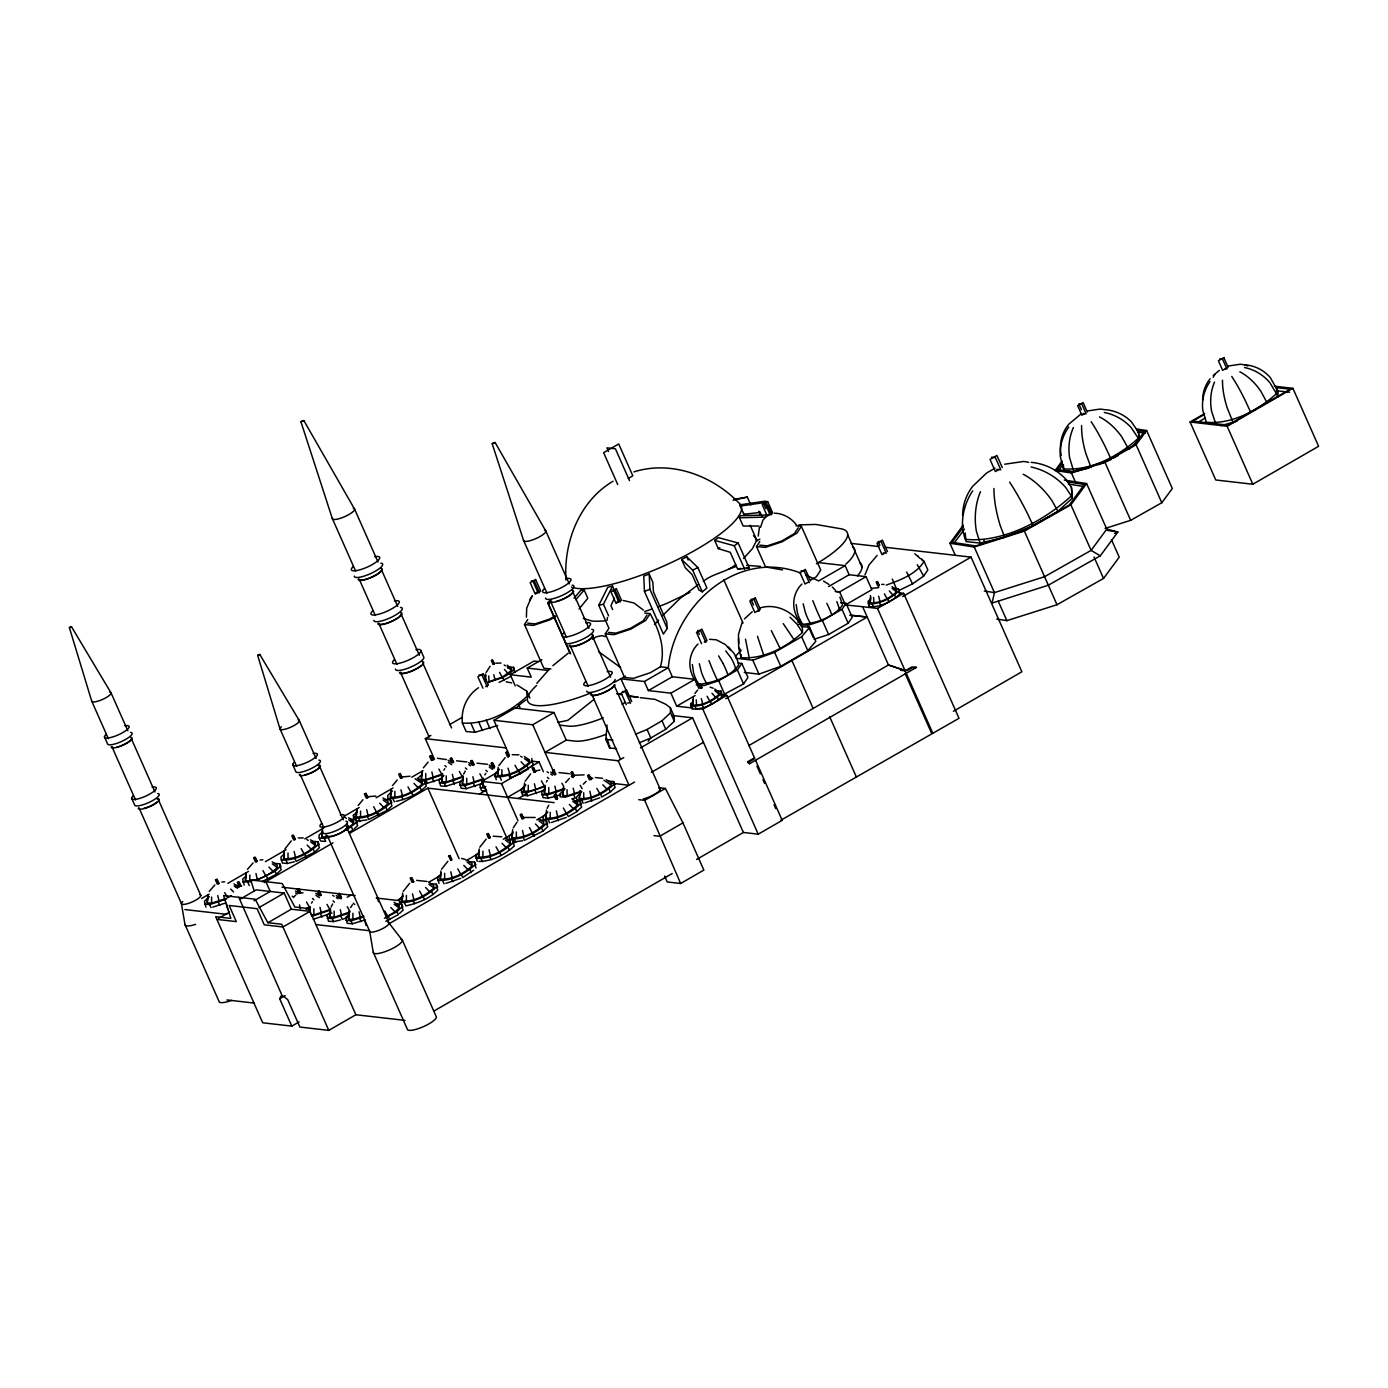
<?xml version="1.0" encoding="UTF-8"?>
<svg xmlns="http://www.w3.org/2000/svg" width="1388" height="1388" viewBox="0 0 1388 1388"><rect width="100%" height="100%" fill="white"/><g stroke="black" fill="none" stroke-linecap="round" stroke-linejoin="round"><path stroke-width="1.5" d="M485.384 681.3L485.8 675.748M714.699 688.986L719.001 692.213L719.123 694.243C712.235 700.697 702.519 705.729 692.924 705.121L693.341 699.569M892.016 586.656L896.318 589.883L896.44 591.913C889.569 598.384 879.836 603.398 870.241 602.791L870.658 597.239M488.75 675.991L488.992 681.612L502.161 677.171L511.582 670.421L511.461 668.391L507.158 665.182M696.29 699.812L696.533 705.416M873.607 597.482L873.85 603.086M965.18 532.957L966.048 541.58L980.136 543.107L1004.704 537.295L1000.228 525.584A58.053 20.751 71.8 0 1 993.947 488.507M1031.197 462.343A58.053 55.607 -54.2 0 1 1065.984 479.381L1071.449 487.448L1072.282 498.171L1057.899 511.339L1033.158 525.67L1006.595 536.514M1072.282 498.171L1071.449 487.448M1276.648 388.067L1276.457 393.706L1277.897 396.951L1278.088 391.312L1270.263 377.553A40.252 38.586 -53.4 0 0 1244.637 364.766M738.52 638.48L738.728 648.161L741.088 657.704C763.556 659.387 786.25 647.415 802.455 632.46L802.385 627.619C794.942 612.299 776.308 602.6 759.722 608.048M758.23 536.098L759.444 527.301M1063.381 464.754L1063.971 470.515L1073.809 471.66L1089.129 468.068M1104.449 409.634A44.295 42.473 -53 0 1 1131.428 421.883L1138.559 432.206L1139.062 439.979L1128.791 449.313L1121.487 436.405A44.295 26.372 55.1 0 0 1099.47 416.921M1139.062 439.979L1138.559 432.206M225.914 898.522L211.601 903.206L207.211 902.842L208.027 896.769M272.222 861.861L277.149 865.088L277.305 867.552C268.925 875.429 257.092 881.536 245.398 880.79L246.214 874.735M310.426 839.809L315.354 843.037L315.492 845.518C307.13 853.377 295.297 859.484 283.603 858.756L284.419 852.683M326.076 834.986L326.197 837.068L321.808 836.704L322.623 830.649M347.278 906.711L350.175 911.881L334.144 917.26L329.754 916.895L330.57 910.84M363.795 916.167L352.899 919.411L348.509 919.047L349.325 912.992M382.967 797.944L387.894 801.171L388.05 803.635C379.67 811.512 367.837 817.619 356.161 816.89L356.976 810.818M417.268 778.148L422.195 781.375L422.351 783.856C413.971 791.715 402.138 797.84 390.462 797.094L391.26 791.021M428.805 882.23L433.733 885.457L433.889 887.921C425.509 895.798 413.676 901.905 402 901.176L402.798 895.104M438.868 769.091L441.748 774.244L425.734 779.64L421.327 779.275L422.143 773.203M459.376 771.45L462.256 776.603L446.242 781.999L441.835 781.635L442.651 775.562M467.062 860.161L471.989 863.371L472.128 865.852C463.766 873.711 451.933 879.836 440.239 879.09L441.054 873.017M479.884 773.793L482.764 778.963L466.75 784.341L462.343 783.977L463.158 777.905M505.319 838.074L510.246 841.302L510.385 843.783C502.022 851.642 490.19 857.749 478.496 857.021L479.311 850.948M485.783 786.58L482.851 786.337L483.666 780.264M524.317 756.547L529.244 759.774L529.383 762.238C521.021 770.114 509.188 776.222 497.494 775.476L498.309 769.42M538.752 818.781L543.68 822.008L543.836 824.472C535.456 832.349 523.623 838.456 511.946 837.727L512.762 831.655M541.389 780.854L544.269 786.007L535.733 789.564L528.255 791.403L523.849 791.039L524.664 784.966M564.777 788.367L548.763 793.763L544.356 793.398L545.172 787.326M572.637 799.228L577.564 802.455L577.703 804.936C569.323 812.795 557.49 818.92 545.814 818.174L546.629 812.101M581.381 791.177L567.067 795.862L562.661 795.498L563.476 789.425M606.14 779.605L611.067 782.832L611.206 785.296C602.843 793.173 590.993 799.28 579.317 798.551L580.132 792.479M211.618 897.064L211.601 903.206M249.823 875.03L249.805 881.154M288.027 852.978L288.01 859.12M313.879 908.81L313.862 914.935L310.929 914.692M334.161 911.135L334.144 917.26M352.916 913.287L352.899 919.411M360.568 811.113L360.55 817.254M394.869 791.316L394.851 797.458M406.406 895.399L406.389 901.523M425.752 773.498L425.734 779.64L427.07 782.641M446.259 775.857L446.242 781.999M444.663 873.33L444.646 879.454M466.767 778.217L466.75 784.341M482.92 851.243L482.903 857.385M501.918 769.715L501.901 775.84M516.353 831.95L516.336 838.092M528.273 785.261L528.255 791.403M548.781 787.621L548.763 793.763M550.221 812.396L550.203 818.538M567.085 789.72L567.067 795.862M583.723 792.774L583.723 798.915M485.262 677.483L485.696 674.082M309.576 912.506L310.27 908.498M607.094 620.367L607.493 617.434M309.437 910.164L310.149 906.485M693.237 697.904L692.924 705.121M870.554 595.573L870.241 602.791M760.537 527.371L762.966 520.066L766.263 516.631M608.551 628.799L605.289 633.865L624.635 677.535L633.414 678.368L650.191 672.764L660.428 666.778C665.789 648.352 658.988 629.788 650.122 613.6L644.865 613.114M607.059 725.057L605.862 739.492L609.627 747.993L616.671 748.635M207.905 894.757L207.211 902.842M246.092 872.705L245.398 880.79M284.297 850.671L283.603 858.756M322.502 828.619L321.808 836.704M330.448 908.81L329.754 916.895M356.855 808.805L356.161 816.89M349.203 910.962L348.509 919.047M391.156 789.009L390.462 797.094M422.021 771.19L421.327 779.275M402.694 893.074L402 901.176M442.529 773.532L441.835 781.635M463.037 775.892L462.343 783.977M440.933 871.005L440.239 879.09M483.545 778.234L482.851 786.337M498.188 767.391L497.494 775.476M479.19 848.936L478.496 857.021M512.64 829.625L511.946 837.727M524.543 782.953L523.849 791.039M545.05 785.296L544.356 793.398M546.508 810.089L545.814 818.174M563.355 787.395L562.661 795.498M580.011 790.466L579.317 798.551M299.166 1021.88L291.81 1026.131L279.682 998.77L280.983 996.081L283.777 996.393L287.75 999.707L299.877 1027.051L328.783 1030.364L355.883 1014.749L404.966 1020.371M864.984 574.788L869.044 564.968L877.112 555.426M739.492 517.776L740.203 515.694L766.766 515L765.517 517.099L739.492 517.776L743.135 526L758.924 526.052M486.112 672.503L490.085 666.292M284.904 848.936L291.272 840.868M331.038 907.093L332.686 903.952M403.283 891.356L409.651 883.289M463.627 774.174L465.275 771.034M441.54 869.287L447.908 861.202M498.795 765.673L505.163 757.605M479.78 847.201L486.164 839.133M525.15 781.218L530.632 773.879M614.433 598.107L610.928 605.706L612.629 609.523M513.23 827.907L517.065 822.13M547.098 808.354L548.746 805.231M742.216 622.258L738.468 634.403L738.676 643.564M531.153 597.742L526.711 608.152L526.399 617.139M608.95 628.296L598.766 605.341L607.805 587.228L612.542 586.083L614.728 591.01M608.621 615.873L603.468 604.248L612.542 586.083M209.241 891.408L214.862 884.954M247.446 869.356L253.067 862.92M358.191 805.456L362.927 799.731M311.502 903.137L312.387 901.627M392.492 785.66L397.228 779.935M423.375 767.842L428.111 762.116M350.539 907.613L352.465 904.716M443.882 770.184L444.767 768.674M484.88 774.903L485.783 773.376M546.404 781.947L547.288 780.438M694.885 693.462L697.626 690.096M531.413 597.343L532.506 595.643L529.643 600.084M550.88 668.929L543.853 668.27L524.508 624.583L527.77 619.516M646.981 615.023L643.234 620.835L630.395 628.33L615.977 633.136L608.43 632.425M650.122 613.6L645.767 620.367L630.829 629.094L614.051 634.68L605.289 633.865M624.635 677.535L625.485 676.234L614.138 682.445M782.52 569.913L765.551 566.946L756.529 546.577L759.791 541.511M798.221 527.752L794.474 533.547L781.635 541.06L767.217 545.866L759.687 545.154M796.105 525.844L801.379 526.33L797.007 533.079L782.069 541.806L765.309 547.393L756.529 546.577M108.368 738.694L91.677 701.009L69.4 627.671L70.476 626.908L71.534 626.803L111.144 693.08L127.835 730.765M71.534 626.803L69.4 627.671M355.623 571.11L332.27 518.401L300.953 421.813L302.445 420.772L303.885 420.616L354.669 509.292L378.022 561.984M303.885 420.616L300.953 421.813M296.633 766.402L279.942 728.735L257.665 655.379L258.741 654.633L259.799 654.511L299.409 720.806L316.1 758.473M259.799 654.511L257.665 655.379M546.889 593.04L523.536 540.348L492.202 443.744L493.694 442.72L495.134 442.564L545.918 531.24L569.271 583.932M495.134 442.564L492.202 443.744M696.29 682.306L699.014 684.336C713.519 682.705 729.845 677.153 738.711 665.026A34.631 33.295 2 0 0 733.922 653.314L728.405 646.947M696.273 684.752L703.837 685.62L718.706 680.745L737.375 669.97L741.817 663.429L738.156 663.013M721.17 695.909L743.552 683.92L747.993 677.396L741.817 663.429M797.874 622.587L799.904 619.603M801.9 584.053C794.786 590.837 792.114 601.49 794.682 610.946A34.631 33.295 2 0 0 800.147 622.379L802.871 624.409C817.376 622.761 833.702 617.226 842.568 605.099L839.896 597.083M798.707 624.288L807.903 625.346L822.425 620.575L841.996 609.28L846.038 603.329L840.538 602.687M814.079 639.295L828.601 634.524L848.172 623.229L852.232 617.278L846.038 603.329M899.372 590.282L912.541 583.862L923.662 576.089L927.843 569.93L924.078 561.429L921.25 558.791M493.781 664.245L492.029 660.133L494.406 664.054L492.653 660.081L491.3 660.549L493.035 664.453L494.406 664.054M701.322 688.049L699.552 683.954L701.946 687.858L700.194 683.902L698.841 684.353L700.576 688.274L701.946 687.858M878.639 585.736L876.886 581.624L879.263 585.528L877.511 581.572L876.158 582.023L877.893 585.944L879.263 585.528M218.176 883.757L216.302 879.385L218.922 883.514L217.083 879.315L215.435 879.871L217.274 884.017L218.922 883.514M256.381 861.705L254.507 857.333L257.127 861.462L255.271 857.281L253.64 857.836L255.461 861.983L257.127 861.462M240.124 886.273L238.25 881.901L240.887 886.03L239.031 881.848L237.383 882.386L239.222 886.533L240.887 886.03M294.568 839.671L292.712 835.298L295.332 839.428L293.475 835.229L291.827 835.784L293.666 839.931L295.332 839.428M367.126 797.788L365.252 793.433L367.872 797.562L366.033 793.363L364.385 793.919L366.224 798.065L367.872 797.562M299.947 893.126L298.09 888.771L300.71 892.9L298.854 888.702L297.206 889.257L299.045 893.404L300.71 892.9M401.427 778.009L399.553 773.636L402.173 777.766L400.334 773.567L398.686 774.122L400.507 778.269L402.173 777.766M320.42 895.486L318.563 891.113L321.183 895.243L319.327 891.061L317.678 891.599L319.518 895.763L321.183 895.243M432.31 760.19L430.436 755.818L433.056 759.947L431.2 755.749L429.569 756.304L431.39 760.451L433.056 759.947M340.719 897.81L338.846 893.438L341.465 897.568L339.626 893.386L337.978 893.941L339.817 898.088L341.465 897.568M452.8 762.533L450.944 758.16L453.564 762.307L451.707 758.108L450.076 758.663L451.898 762.81L453.564 762.307M473.308 764.892L471.452 760.52L474.071 764.649L472.215 760.468L470.567 761.006L472.406 765.17L474.071 764.649M493.816 767.234L491.942 762.88L494.562 767.009L492.723 762.81L491.074 763.365L492.914 767.512L494.562 767.009M412.965 882.074L411.091 877.702L413.711 881.831L411.872 877.65L410.223 878.205L412.045 882.352L413.711 881.831M489.461 837.918L487.604 833.563L490.224 837.693L488.368 833.494L486.72 834.049L488.559 838.196L490.224 837.693M522.912 818.625L521.038 814.253L523.658 818.399L521.819 814.201L520.17 814.756L522.009 818.903L523.658 818.399M556.779 799.089L554.922 794.717L557.542 798.846L555.686 794.647L554.038 795.203L555.877 799.349L557.542 798.846M573.643 776.395L571.769 772.023L574.389 776.17L572.533 771.971L570.902 772.526L572.724 776.673L574.389 776.17M590.282 779.449L588.425 775.094L591.045 779.223L589.189 775.024L587.54 775.58L589.38 779.726L591.045 779.223M955.187 555.131L949.913 543.246L963.185 525.237M963.498 526.833L952.099 542.292L975.66 545.952L1024.17 530.546L1069.211 505.076L1084.41 484.499L1067.285 481.827M954.354 542.812L964.486 529.088M1062.15 460.99L1055.14 470.48L1071.432 473.013L1104.969 462.36L1136.113 444.75L1146.627 430.523L1136.442 428.944M1062.323 462.742L1057.326 469.526L1072.837 471.937L1104.779 461.788L1134.43 445.028L1144.441 431.477L1136.685 430.263M1058.09 471.243L1063.087 464.459M949.913 543.246L974.255 547.028L1024.361 531.101L1070.894 504.816L1086.596 483.545L1064.284 480.075M1086.596 483.545L1106.791 529.123L1091.107 550.394L1044.574 576.697L994.45 592.607L984.318 591.028M974.255 547.028L994.45 592.607L992.038 603.103L1048.166 585.285L1100.285 555.825L1117.861 532.003L1106.791 529.123M996.74 619.083L1006.873 620.644L1056.997 604.734L1103.529 578.432L1119.231 557.161L1111.441 539.62M1105.022 528.481L1130.665 520.327L1161.808 502.734L1172.322 488.507L1146.627 430.523M565.593 782.537L569.444 778.338M579.056 609.02L587.818 598.245L584.174 590.039L580.913 590.195L574.007 598.193M648.213 741.209L650.833 737.982L665.772 729.255L674.29 721.292L674.134 716.225L670.369 707.724L665.563 704.167L655.101 699.379L640.267 697.644M536.826 683.364L549.284 669.224M735.97 658.259L752.782 660.185L774.608 652.36L801.639 636.762L809.62 627.376L815.814 641.325L807.816 650.712L780.802 666.309L758.958 674.134L744.246 672.434M575.777 599.772L584.174 590.039M377.137 897.689L378.525 901.766M667.264 628.469L663.377 634.09L644.448 591.392L643.737 576.02L649.202 574.094L652.846 582.301L653.47 591.965L666.743 621.911L667.264 628.469L649.914 589.31L649.202 574.094M654.494 624.617L658.606 620.072M662.701 615.526L679.669 598.801L697.834 584.834M743.552 558.444L752.556 548.503L756.148 541.32A95.46 23.908 -23.9 0 0 753.406 535.716M583.29 784.203L586.1 781.392M744.454 618.909L752.244 611.726M735.31 656.455L741.123 650.243M698.043 643.98C690.929 650.781 688.257 661.434 690.825 670.872A34.631 33.295 2 0 0 693.965 678.732M535.612 593.301L538.371 591.704M616.393 602.566L619.152 600.987M767.651 515.295L770.392 513.699M209.276 896.7L204.452 901.246L205.945 907.127M246.266 875.793L242.64 879.211L244.149 885.093M283.256 854.887L280.844 857.159L282.354 863.041L287.472 863.475L294.412 861.757M256.624 880.356L275.084 871.23L279.908 866.667L279.734 863.804L274.633 863.371M261.933 881.727L276.42 874.232L281.243 869.686L279.908 866.667M322.658 831.707L319.049 835.125L319.223 837.988L320.541 841.007L325.659 841.423L324.324 838.421L319.223 837.988M281.018 860.039C294.603 860.89 308.379 853.776 318.112 844.633L317.939 841.753L312.821 841.336M385.378 799.471L390.496 799.887L390.653 802.767C380.919 811.911 367.161 819.024 353.576 818.174L353.402 815.294L357.011 811.876M294.829 858.322L296.164 861.323L314.625 852.197L319.448 847.634L318.112 844.633M487.448 682.705L502.768 677.552L509.76 673.44L513.734 669.71L513.595 667.35L509.379 667.003M345.89 829.538L353.697 823.466L353.558 821.002L348.614 817.775M346.375 830.145L356.317 822.581L356.143 819.718L351.025 819.284M392.526 790.952L387.703 795.498L387.859 798.378C401.462 799.228 415.22 792.132 424.954 782.971L424.797 780.091L419.679 779.674M354.027 829.018L357.636 825.6L356.317 822.581M422.195 774.278L418.569 777.679L418.742 780.559L423.861 780.976L442.494 774.712M294.117 896.631L295.765 895.069M367.369 816.456L368.705 819.458L387.165 810.332L391.989 805.769L390.653 802.767M396.048 801.379C407.118 798.863 418.309 794.266 426.29 785.972L424.954 782.971M443.9 775.493L439.076 780.039L440.586 785.92L445.704 786.337L462.343 780.906M463.21 778.98L459.584 782.398L461.094 788.28L466.212 788.696L482.851 783.248M340.563 919.914L333.606 921.615L328.488 921.198L326.995 915.317L330.604 911.899M483.701 781.323L480.092 784.741L480.265 787.621L481.584 790.622L486.702 791.056L485.366 788.037L480.265 787.621M496.245 779.778L494.735 773.897L499.559 769.334M349.36 914.05L345.751 917.468L347.26 923.35L352.361 923.766L365.044 919.984M494.909 776.76C508.511 777.627 522.27 770.514 532.003 761.353L531.83 758.49M530.927 766.644L533.339 764.372L532.003 761.353M431.217 883.757L436.335 884.173L436.491 887.036C426.758 896.197 412.999 903.31 399.397 902.443L399.241 899.58L402.85 896.162M544.356 790.31L527.718 795.758L522.599 795.324L521.09 789.442L525.913 784.897M384.806 911.031L387.686 916.184L395.007 911.881L399.154 907.96L399.015 905.496L394.088 902.269M384.441 918.301L396.951 911.638L401.774 907.075L401.6 904.213L396.482 903.796M399.484 913.512L403.11 910.094L401.774 907.075M441.106 874.093L437.48 877.511L438.99 883.393M545.224 788.384L541.598 791.802L543.107 797.684L548.225 798.1L555.165 796.4M404.515 902.877L405.851 905.878C417.51 903.345 429.413 898.799 437.827 890.055L436.491 887.036M477.246 861.306L475.737 855.424L479.363 852.024M437.654 880.374C451.239 881.241 465.015 874.128 474.748 864.967L474.575 862.104L469.456 861.67M512.797 832.713L509.188 836.131L509.344 838.994C522.946 839.861 536.705 832.748 546.438 823.587L546.282 820.724L541.164 820.308M461.406 874.527L462.742 877.546L473.672 870.259M564.725 789.356L559.902 793.901L560.075 796.781L565.194 797.198L581.832 791.75M475.911 858.305C489.496 859.155 503.271 852.041 513.005 842.898L512.831 840.018L507.713 839.601M547.878 812.032L543.055 816.578L543.229 819.458C556.814 820.308 570.572 813.195 580.323 804.051L580.149 801.171L575.031 800.755M478.947 861.445C491.925 861.358 505.024 854.817 514.341 845.899L513.005 842.898M581.381 792.409L576.558 796.955L576.731 799.835C590.316 800.685 604.075 793.572 613.826 784.428L613.652 781.548L608.534 781.132M523.155 837.294L524.49 840.295L542.951 831.152L547.774 826.606L546.438 823.587M716.919 690.808L721.135 691.155L722.523 696.36C714.525 703.872 703.213 709.719 692.057 709.025L690.651 703.82L693.289 701.322M566.963 813.611L568.299 816.612L576.835 811.616L581.659 807.053L580.323 804.051M600.466 793.988L601.802 796.99L610.338 791.993L615.162 787.43L613.826 784.428M690.79 706.18C701.964 706.874 713.276 701.044 721.274 693.514L721.135 691.155M870.606 598.991L867.968 601.49L869.374 606.695C880.53 607.406 891.842 601.559 899.84 594.029L898.452 588.824L894.236 588.477M868.107 603.849C879.281 604.561 890.593 598.714 898.591 591.184L898.452 588.824M478.513 687.754C466.941 695.336 460.816 709.372 462.377 723.027C486.043 724.692 510.003 712.165 527.024 696.325L526.867 691.259L516.943 684.909M635.531 734.252L647.068 729.481L662.007 720.754L670.525 712.79L670.369 707.724M1213.251 375.489L1219.306 370.388M1210.006 381.596A40.252 38.586 -53.4 0 0 1202.806 410.362L1206.328 422.264C1231.954 424.502 1257.84 410.553 1276.457 393.706L1270.072 382.967A40.252 36.14 34.2 0 0 1244.533 367.542M592.485 639.209L596.198 636.849L601.681 635.669A156.428 77.034 57.7 0 1 605.532 636.554M552.875 665.65L568.334 653.123M569.982 653.089L547.687 602.756L550.845 599.98M570.589 653.904L548.486 604.023L551.626 601.264M702.276 591.843L706.926 588.009L697.852 567.519L686.696 556.744L681.647 559.52L685.273 567.744L692.144 574.649L698.979 590.074L702.276 591.843L692.664 570.173L681.647 559.52M594.342 699.136L567.831 720.32A72.61 18.183 -23.9 0 1 557.716 722.298M735.709 564.621C726.774 572.307 713.206 573.209 703.3 581.346M714.681 540.418L734.252 545.762L738.173 543.003L749.208 567.935L737.774 569.288L730.244 552.303L718.325 548.642L714.681 540.418L718.377 537.607L738.173 543.003M800.72 573.088C737.601 548.277 674.065 605.515 668.305 667.697L672.33 676.754L694.885 679.339L699.014 688.656M613.062 481.202C579.455 501.016 563.441 542.205 565.992 580.028M756.616 540.904L759.878 539.117M499.125 682.445L511.027 676.286M231.293 895.659L227.632 897.81L224.735 892.658M349.412 832.158L352.812 830.145L351.494 827.144M508.719 775.042L510.055 778.061L519.997 773.931L528.516 768.917L527.18 765.916M385.777 921.302L398.287 914.64L396.951 911.638M555.113 615.856L549.613 619.065L535.195 623.871L527.648 623.16M555.651 616.55L550.047 619.811L533.27 625.415L524.508 624.583M810.818 580.011L816.37 576.766L820.724 570.017L801.379 526.33M622.015 704.219L624.982 702.484M995.005 468.172L986.573 473.048L972.797 486.182A58.053 52.224 33.9 0 0 962.613 515.104M628.296 478.409L632.824 475.806L618.718 443.969L603.624 452.679L617.729 484.516M485.661 686.626L488.385 685.065L483.302 673.596L477.871 676.737L482.955 688.205M538.214 661.521L534.016 661.052L510.298 674.724L531.257 677.136L527.232 668.079L541.823 659.647M434.479 759.34L425.318 738.642L430.887 735.414M449.486 724.675L462.516 717.162M509.448 755.402L493.885 720.285L515.121 708.036L553.986 712.495L566.235 740.116L574.944 741.105A43.705 10.948 -23.9 0 0 606.435 734.2M201.59 898.487L209.085 894.15M227.858 883.323L248.504 871.404M265.386 861.67L286.032 849.751M304.805 838.925L323.56 828.098M344.207 816.179L359.214 807.521M376.113 797.77L392.995 788.02M411.768 777.193L423.028 770.704M493.885 720.285L532.749 724.744L553.986 712.495M264.206 882.577L333.016 842.863M349.759 833.216L427.868 788.141L554.107 802.628M1081.252 413.78L1068.899 424.086A44.295 39.749 34.4 0 0 1060.519 450.701L1061.195 455.611M240.003 899.233L256.242 889.847L284.193 893.057L291.341 909.192L310.062 911.343L282.961 926.976L264.258 924.824L257.11 908.689L229.159 905.479L236.307 921.615L216.875 919.394M1084.618 413.659L1081.894 415.238L1077.661 405.678L1083.091 402.555L1087.325 412.097M218.679 918.336L229.523 912.09M998.84 469.56L995.387 471.556L990.008 459.428L996.914 455.455L1002.292 467.583M253.969 900.829L270.226 891.443L265.889 881.692M704.271 642.176L706.995 640.597L701.912 629.146L696.481 632.286L701.565 643.737M807.764 582.457L805.04 584.018L799.974 572.567L805.404 569.427L810.488 580.895M628.695 696.256L620.974 678.836L644.362 681.508L668.305 667.697L660.428 666.778M866.077 576.662L839.636 591.913L835.403 591.427L839.636 591.913L845.413 604.942L871.855 589.692L866.077 576.662L849.144 574.719L845.119 565.645L818.677 580.913L806.307 575.257M258.914 907.648L284.193 893.057M506.915 838.126L481.757 781.375L496.765 772.7M644.362 681.508L648.37 690.582L672.33 676.754M828.601 586.569L849.144 574.719M566.235 740.116L544.998 752.365L618.181 760.763L623.767 757.553M479.433 794.057L485.071 790.796M481.757 781.375L501.536 783.63L539.082 761.977L543.402 771.728M267.867 922.742L291.341 909.192M648.37 690.582L670.942 693.167L694.885 679.339M507.592 797.285L524.473 787.534M670.942 693.167L676.702 706.197L695.128 695.562M347.191 897.255L350.921 895.104M518.297 798.516L525.809 794.179M1112.985 458.422L1118.26 455.385M1274.375 386.194L1292.905 388.31L1318.6 446.294L1252.826 484.239L1215.767 479.988L1190.071 422.004L1204.697 413.572M1203.812 414.769L1192.83 421.102L1227.912 425.127L1290.146 389.213L1275.711 387.564M1197.931 422.247L1205.252 418.014M696.828 708.505L702.849 709.199L726.809 695.371L754.465 757.796L747.594 761.769L749.537 763.712L916.479 667.385L911.829 666.986L905.15 670.838L888.459 664.991L862.642 606.712L845.413 604.942M862.642 606.712L877.494 608.412L903.623 593.335L959.004 718.307L780.906 820.204L782.19 820.343L755.662 760.485M640.51 747.889L692.595 717.822L743.395 832.47L758.23 834.171L782.19 820.343M725.733 698.702L867.222 617.053L850.289 615.11M902.616 596.632L971.062 557.126L1021.863 671.775L953.417 711.263M400.976 898.279L397.263 900.43L376.2 898.001M428.875 882.178L440.048 875.741M466.073 860.716L479.103 853.204M503.271 839.254L512.571 833.876M536.757 819.926L546.039 814.565M1190.071 422.004L1227.148 426.272L1292.905 388.31M388.831 923.87L634.611 782.034M651.354 772.37L703.438 742.32M279.682 998.77L285.199 995.595M638.74 799.662L644.709 800.338L665.355 788.436L682.948 822.876L703.855 870.085L680.641 883.479L667.229 881.953L664.609 876.054M748.809 745.582L888.459 664.991L904.872 670.213M747.924 762.533L754.812 758.559M907.162 670.63L912.159 667.749L916.479 667.385M682.948 822.876L659.734 836.287L653.974 835.611M434.375 1010.794L672.226 873.538M696.568 859.484L743.395 832.47M718.325 548.642L719.765 547.826M692.664 570.173L697.852 567.519M1114.599 533.495L1117.861 532.003L1107.381 530.372M425.196 783.994L441.835 778.547M439.25 782.901L444.368 783.335L463.002 777.072M459.758 785.261L464.876 785.677L483.492 779.414M204.626 904.126L209.727 904.542L226.383 899.112M212.798 907.127L225.724 902.946M521.263 792.322L526.382 792.739L545.016 786.476M541.771 794.665L546.889 795.098L563.528 789.651M560.891 794.318L556.918 795.966L555.582 792.964M305.985 908.62L309.403 907.197L306.522 902.044M306.158 909.314L310.149 907.665M313.862 914.935L329.876 909.556L326.995 904.386M584.921 802.837L599.824 797.822M311.988 916.271L330.622 910.008M313.324 919.29L331.94 913.026M551.418 822.459L566.321 817.445M327.169 918.179L332.27 918.613L348.926 913.165M348.267 917L342.298 919.481L340.962 916.462M345.924 920.331L351.043 920.765L363.708 916.965M445.843 883.375L460.747 878.361M462.377 723.027L466.142 731.528L474.939 732.326L497.719 725.49M639.295 742.754L650.833 737.982L647.068 729.481M1098.429 464.633L1111.233 459.428L1104.9 445.964A44.295 5.934 64.1 0 0 1091.159 421.709M1221.041 425.613L1236.934 421.223M644.448 591.392L649.914 589.31M729.151 568.993L735.848 566.599M509.223 756.148L507.557 756.668L505.735 752.522L507.366 751.966L508.407 756.425M535.577 771.711L533.912 772.214L532.09 768.067L533.721 767.512L535.577 771.711L534.536 772.335L532.957 767.581L534.762 771.988M556.085 774.07L554.419 774.573L552.58 770.427L554.228 769.872L555.269 774.331M451.135 859.987L448.48 856.118L450.111 855.581L451.968 859.762M886.221 585.146C900.049 580.097 915.959 574.476 924.078 561.429L921.493 559.52M737.774 569.288L740.776 568.334M633.917 471.885C671.081 460.105 712.599 475.511 738.867 502.907A95.46 23.908 -23.9 0 1 680.068 558.288A95.46 23.908 -23.9 0 1 571.492 587.107M769.334 513.994L770.67 514.15M537.312 591.999L538.631 592.156M618.094 601.282L619.43 601.42M402.884 776.846L410.067 776.256M368.601 796.643L375.784 796.053M536.289 770.791L539.915 770.028M356.612 821.314L366.97 819.892M575.1 775.25L584.105 774.851M324.324 838.421L327.811 837.554M571.735 798.915L575.222 798.065L573.886 795.064M242.813 882.074L251.402 881.64M524.369 817.463L535.195 817.463M512.398 842.152L522.756 840.729M495.759 663.186L500.999 663.065M1004.686 464.217L1023.442 461.493A58.053 44.086 83.7 0 1 1028.681 462.325M1228.259 366.033L1240.091 364.246A40.252 30.675 83.8 0 1 1247.812 365.981M1087.602 410.952L1099.799 409.096A44.295 33.815 83.9 0 1 1103.807 409.581M598.766 605.341L603.468 604.248M733.853 499.368L747.317 497.095L750.769 504.92M733.107 500.201L747.317 497.095M746.605 565.315L760.485 566.408M456.531 760.832L466.889 761.943M512.189 754.673L518.939 754.846M477.021 763.174L487.396 764.302M559.052 772.596L569.41 773.706M298.281 837.953L303.226 837.918M260.094 859.987L262.87 859.779M493.174 836.218L501.762 836.773M221.889 882.039L224.665 881.814M416.678 880.374L427.053 881.484M740.307 506.047L766.783 502.23L765.638 501.12L739.7 504.85L743.951 514.254L760.156 512.432L761.873 516.301M871.473 588.391L878.743 587.61M881.727 584.417L884.087 584.4M798.742 524.89L815.78 524.438L839.289 528.498A70.667 17.697 -23.9 0 1 816.404 563.788M709.528 639.313L716.295 639.781L725.143 644.431M437.394 758.264L446.398 759.583M595.365 777.54L602.583 778.304M746.276 567.796L749.208 567.935M900.569 670.335L905.08 670.682M507.852 668.096L511.461 668.391M526.312 759.531L529.244 759.774M574.632 802.212L577.564 802.455M350.626 820.759L353.558 821.002M312.421 842.794L315.354 843.037M236.428 885.423L241.547 885.839M236.029 886.88L238.962 887.123L234.017 883.896M297.917 892.484L303.018 892.9M396.083 905.254L399.015 905.496M605.862 739.492L612.906 740.134M774.383 513.196C783.179 513.334 791.472 518.071 796.539 525.167M623.143 600.466L633.952 602.965L643.373 610.078M849.994 615.283L867.222 617.053M1219.584 359.024L1222.655 359.371L1226.888 368.913L1225.361 368.74M1277.151 390.809L1289.521 392.231M1083.074 413.485L1086.145 413.85L1081.911 404.29L1078.84 403.943L1081.391 409.668M991.518 457.207L995.404 457.658L1000.783 469.786L996.896 469.335M770.01 514.514L771.537 514.705L766.454 503.237L763.4 502.89L765.933 508.615M851.052 543.367L878.916 546.56M885.336 547.288L971.062 557.126M883.236 552.979L884.763 553.153L882.039 554.714L876.973 543.263L882.404 540.123L887.487 551.591M818.486 562.591L845.119 565.645M801.154 570.815L804.225 571.179L809.291 582.63M899.389 592.85L903.623 593.335M531.378 580.895L534.432 581.242L539.516 592.711L537.971 592.537M612.16 590.16L615.214 590.525L620.297 601.976M757.605 610.963L759.132 611.136L754.048 599.668L750.995 599.321L753.528 605.047M801.223 626.404L809.62 627.376M527.232 668.079L547.93 670.439M720.771 694.677L726.809 695.371M479.068 675.002L482.122 675.349L487.205 686.8M622.414 691.45L625.468 691.797L630.551 703.248M630.62 696.464L638.324 697.349L627.949 695.492M676.702 706.197L692.803 708.036M627.48 702.901L629.024 703.074M671.896 715.445L692.595 717.822M559.572 725.091L568.282 726.098A43.705 10.948 -23.9 0 0 603.312 717.787M425.318 738.642L506.117 747.906M531.17 761.058L539.082 761.977M659.387 787.742L665.355 788.436M611.813 783.266L629.042 785.244L618.181 760.763M281.972 887.192L355.137 895.59M184.916 909.556L226.799 914.362M315.926 924.582L369.295 930.706M226.955 999.95L254.178 1003.073M291.81 1026.131L262.696 1022.783L215.678 916.67L230.859 918.422L223.607 895.572L255.149 899.198L267.797 922.656L281.764 924.252L328.783 1030.364M1137.449 431.98L1145.204 433.195M1068.274 484.065L1083.265 486.407M617.556 693.618L621.72 694.364M506.134 681.786L511.599 682.913M616.723 693.757L620.714 694.59M461.684 858.461L465.292 859.415M710.083 687.147L713.172 688.205M583.29 618.441L591.722 620.957A95.46 23.908 -23.9 0 0 605.48 620.731M589.484 776.551L592.832 778.547M571.179 774.452L572.88 775.371M550.672 772.092L554.038 774.088M489.166 765.048L494.093 768.258M468.658 762.689L472.007 764.684M448.151 760.329L451.516 762.324M336.278 895.642L341.205 898.851M315.805 893.282L319.153 895.277M295.505 890.957L298.871 892.952M823.518 581.034L829 584.487M1100.285 555.825L1091.107 550.394L1070.894 504.816M598.506 651.527L620.61 667.559M606.244 781.635L611.206 785.296M589.605 778.581L591.323 779.657M571.301 776.482L573.018 777.558M550.793 774.122L552.511 775.198M547.063 771.797L548.486 772.7M524.438 758.559L529.383 762.238M520.708 756.252L522.131 757.137M572.741 801.258L577.703 804.936M489.27 767.061L492.653 769.368M468.78 764.719L470.497 765.794M448.272 762.359L451.638 764.667M538.874 820.811L543.836 824.472M417.389 780.177L422.351 783.856M505.423 840.104L510.385 843.783M383.088 799.974L388.05 803.635M467.183 862.174L472.128 865.852M345.022 817.48L346.427 818.365M348.735 819.788L353.697 823.466M428.927 884.243L433.889 887.921M306.817 839.514L308.24 840.399M310.548 841.839L315.492 845.518M394.192 904.282L399.154 907.96M336.399 897.654L338.117 898.73M332.669 895.329L334.092 896.232M272.343 863.874L277.305 867.552M315.909 895.312L319.292 897.62M295.627 892.987L297.344 894.063M234.138 885.926L237.522 888.233M892.12 588.321L896.44 591.913M714.803 690.651L719.123 694.243M507.262 666.83L511.582 670.421M504.191 664.921L505.44 665.841M914.761 553.864L918.231 556.449M603.936 780.195L605.324 781.253M415.081 778.755L416.469 779.796M790.084 617.261L797.024 624.166L802.455 632.46M602.86 784.827L607.059 789.217M547.393 777.332L548.833 778.668M569.358 804.467L573.556 808.84M521.038 761.769L525.237 766.159M485.887 770.271L487.327 771.607M535.473 824.004L539.689 828.393M465.379 767.911L466.819 769.264M444.871 765.569L446.311 766.905M502.04 843.314L506.238 847.686M413.988 783.387L418.204 787.759M463.783 865.383L467.982 869.756M379.687 803.184L383.903 807.556M425.526 887.453L429.742 891.842M390.809 907.492L395.007 911.881M307.147 845.049L311.346 849.421M353.281 903.189L354.721 904.542M332.999 900.864L334.439 902.2M312.526 898.504L313.966 899.858M268.942 867.084L273.158 871.473M292.226 896.18L293.666 897.533M230.738 889.135L233.583 891.946M917.555 556.05L920.209 558.566M760.156 512.432L759.01 511.305L760.728 515.208M747.594 761.769L749.537 763.712M832.262 587.02L835.229 590.004M889.326 590.958L893.039 595.122M712.009 693.289L715.722 697.453M504.469 669.467L508.181 673.631M725.924 645.108L730.244 650.035M346.774 824.351L349.55 827.387M917.26 564.656L923.662 576.089M725.733 650.903L730.921 657.739A34.631 26.806 47.7 0 1 735.761 669.363M783.231 623.611L794.283 640.024M906.676 572.064L912.541 583.862M547.687 602.756L548.486 604.023M718.602 655.882L722.957 663.308M596.857 788.367L599.737 793.52M580.201 785.313L582.11 788.662M561.897 783.214L563.806 786.562M563.355 807.99L566.235 813.142M515.035 765.291L517.915 770.461M529.47 827.543L533.686 835.697M496.036 846.836L498.917 851.989M457.78 868.905L460.66 874.076M407.985 786.909L410.865 792.062M373.684 806.706L377.9 814.877M419.523 890.992L422.403 896.145M301.144 848.571L304.024 853.724M262.939 870.623L265.819 875.776M884.399 593.856L887.019 598.662M707.082 696.186L709.702 700.992M499.541 672.365L502.161 677.171M771.294 630.568L780.091 648.317M743.378 513.092L743.951 514.254M1266.897 402.416L1260.894 391.329A40.252 24.03 55 0 0 1239.831 371.828M1250.519 411.854L1245.192 400.386A40.252 5.465 64.1 0 0 1231.763 376.478M723.669 579.542L743.048 623.039M1233.169 422.767L1227.166 407.725A40.252 14.557 71.9 0 1 1222.516 380.243M1227.148 426.272L1252.826 484.239M1136.113 444.75L1161.808 502.734M1104.969 462.36L1130.665 520.327M1091.107 467.6L1085.902 453.685A44.295 16.101 71.9 0 1 1081.634 425.578M1076.481 469.144L1077.244 470.862M1073.809 471.66L1069.575 457.519A44.295 33.815 83.9 0 1 1073.427 427.504M1071.432 473.013L1075.717 482.677M1094.022 556.987L1103.529 578.432M1057.899 511.339L1051.861 500.409A58.053 34.856 54.9 0 0 1023.199 474.245M1033.158 525.67L1027.849 514.306A58.053 8.137 64 0 0 1009.596 482.104M1024.361 531.101L1056.997 604.734M983.71 539.793L984.699 542.031M980.136 543.107L976.371 531.24A58.053 44.086 83.7 0 1 980.449 491.699M998.232 601.143L1006.873 620.644M886.29 553.326L881.207 541.875L878.153 541.511L879.853 545.328M898.591 591.184L899.84 594.029M896.735 589.484L892.31 579.056M894.618 594.932L895.885 597.777M887.626 599.043L888.875 601.889M879.454 602.444L880.721 605.289M847.669 534.71L862.035 567.137M877.494 608.412L905.15 670.838M905.496 671.601L932.875 733.402M905.045 673.354L931.591 733.246M872.306 604.196L873.573 607.042M841.996 609.28L848.172 623.229M822.425 620.575L828.601 634.524M768.466 506.047L771.849 513.664M764.719 502.595L769.802 514.046M807.903 625.346L813.316 637.543M801.639 636.762L807.816 650.712M750.162 525.254L757.085 540.852M829.712 716.833L856.24 776.725M791.889 660.532L813.125 708.453M734.252 545.762L744.627 569.184M774.608 652.36L780.802 666.309M752.782 660.185L758.958 674.134M737.375 669.97L743.552 683.92M686.696 556.744L688.153 560.023M689.385 591.479L689.801 592.433L667.316 603.173A95.46 23.908 -23.9 0 1 657.773 606.903M705.815 642.349L700.732 630.881L697.678 630.534L699.361 634.351M756.928 766.107L760.364 773.827M762.932 779.64L764.632 783.491M774.053 804.745L775.771 808.614M718.706 680.745L724.883 694.694M629.527 480.647L615.422 448.81L606.92 447.838L608.569 451.586M721.274 693.514L722.523 696.36M717.301 697.262L718.568 700.107M710.309 701.374L711.558 704.219M702.137 704.757L703.404 707.602M702.849 709.199L758.23 834.171M694.989 706.527L696.256 709.372M690.651 703.82L691.918 706.666M670.525 712.79L674.29 721.292M613.479 589.865L618.545 601.334M662.007 720.754L665.772 729.255M631.731 701.513L626.647 690.044L621.217 693.185L626.3 704.653M588.946 628.348L572.724 591.739A12.162 3.054 -23.9 0 1 555.842 601.49M610.599 677.188L592.364 636.051A12.162 3.054 -23.9 0 1 581.052 643.963A12.162 3.054 -23.9 0 1 569.982 645.16L588.2 686.297M660.22 789.165L614.069 685.013A12.162 3.054 -23.9 0 1 605.654 691.64A12.162 3.054 -23.9 0 1 593.127 695.215M680.641 883.479L644.709 800.338M550.342 600.848L566.564 637.456M591.687 694.139L620.419 758.976M606.539 738.277L608.794 743.378M532.697 580.6L537.763 592.051M613.652 781.548L614.988 784.567M609.002 788.974L610.338 791.993M590.542 798.117L591.861 801.119M581.85 800.251L583.168 803.27M580.149 801.171L581.485 804.19M526.867 691.259L529.886 698.06M513.595 667.35L514.983 672.538L513.734 669.71M575.5 808.597L576.835 811.616M532.749 724.744L554.159 773.064M509.76 673.44L515.26 685.898M518.505 704.289L520.014 707.689M502.768 677.552L504.018 680.398M546.889 795.098L548.225 798.1M557.039 817.74L558.358 820.742M548.347 819.874L549.665 822.893M535.074 790.605L536.41 793.606M546.282 820.724L547.618 823.726M518.661 770.913L519.997 773.931M526.382 792.739L527.718 795.758M541.615 828.15L542.951 831.152M521.09 789.442L522.426 792.461M486.251 720.164L490.016 728.665M510.715 777.02L508.043 768.206M533.096 833.164L534.432 836.166M478.704 722.003L482.469 730.504M500.027 777.193L501.363 780.195M501.536 783.63L518.002 820.794M494.735 773.897L496.071 776.898M471.174 723.842L474.939 732.326M514.462 839.428L515.798 842.429M512.831 840.018L514.167 843.037M420.963 650.833L423.93 657.513A15.459 3.869 -23.9 0 1 409.564 667.576A15.459 3.869 -23.9 0 1 395.493 669.103M508.181 847.443L509.517 850.462M397.697 606.4L381.474 569.791A12.162 3.054 -23.9 0 1 373.077 576.419A12.162 3.054 -23.9 0 1 360.533 579.976M419.349 655.24L401.115 614.103A12.162 3.054 -23.9 0 1 399.553 616.393M422.82 663.082L451.551 727.919M473.568 783.543L474.904 786.562M499.663 852.458L500.981 855.459M464.876 785.677L466.212 788.696M489.721 856.587L491.057 859.588M453.061 781.201L454.397 784.203M359.093 578.917L375.315 615.509M396.951 664.349L378.733 623.212A12.162 3.054 -23.9 0 0 385.985 623.368A12.162 3.054 -23.9 0 0 398.443 617.313M429.17 737.028L400.421 672.191A12.162 3.054 -23.9 0 0 408.61 672.052A12.162 3.054 -23.9 0 0 421.258 665.373M481.029 858.721L482.365 861.74M444.368 783.335L445.704 786.337M475.737 855.424L477.073 858.443M474.575 862.104L475.911 865.106M474.748 864.967L476.084 867.986M432.553 778.841L433.889 781.843M469.925 869.513L471.261 872.532M424.797 780.091L426.116 783.11M427.868 788.141L459.133 858.686M420.13 787.516L421.466 790.535M451.464 878.656L452.8 881.675M411.611 792.531L412.947 795.55M442.772 880.79L444.108 883.809M401.67 796.66L403.006 799.662M436.335 884.173L437.654 887.175M392.978 798.794L394.313 801.813M431.668 891.599L433.004 894.601M390.496 799.887L391.832 802.906M385.829 807.313L387.165 810.332M423.149 896.613L424.485 899.615M377.31 812.327L378.646 815.329M413.208 900.725L414.544 903.744M401.6 904.213L402.936 907.214M399.241 899.58L400.559 902.582M358.677 818.59L360.013 821.609M356.143 819.718L357.479 822.72M353.402 815.294L354.738 818.313M388.432 916.653L389.75 919.654M319.622 766.402L343.252 819.753M300.155 774.331L323.786 827.682M369.659 931.192L327.29 835.576A10.584 2.655 -23.9 0 0 336.92 834.535A10.584 2.655 -23.9 0 0 346.757 827.647L389.126 923.263L402.451 940.353L436.422 1017.04A15.875 3.973 -23.9 0 1 421.674 1027.38A15.875 3.973 -23.9 0 1 407.222 1028.942L373.251 952.255L369.659 931.192A10.584 2.655 -23.9 0 0 381.821 929.023A10.584 2.655 -23.9 0 0 387.877 922.343M366.016 925.501L364.506 919.619M292.712 764.58L295.713 771.329A13.446 3.366 -23.9 0 0 311.155 768.57A13.446 3.366 -23.9 0 0 318.841 760.069M359.735 918.613L361.053 921.632M317.939 841.753L319.275 844.772M351.043 920.765L352.361 923.766M313.289 849.178L314.625 852.197M304.77 854.193L306.089 857.194M332.27 918.613L333.606 921.615M326.995 915.317L328.331 918.318M320.68 914.137L322.016 917.156M355.883 1014.749L308.847 908.637L294.881 907.023L282.232 883.566L250.69 879.94L254.316 891.356M286.136 860.456L287.472 863.475M279.734 863.804L281.07 866.806M275.084 871.23L276.42 874.232M266.565 876.227L267.901 879.246M247.932 882.508L249.267 885.509M238.805 897.325L282.215 995.855M227.91 909.643L226.4 903.761M218.419 902.408L219.755 905.41M209.727 904.542L211.063 907.561M154.988 792.028L131.357 738.694A10.584 2.655 -23.9 0 1 116.661 747.16M200.861 895.555L158.492 799.939A10.584 2.655 -23.9 0 0 157.243 799.002M135.521 799.956L111.89 746.623A10.584 2.655 -23.9 0 0 113.139 747.542M139.026 807.868L181.394 903.484L184.986 924.529L218.957 1001.216A15.875 3.973 -23.9 0 0 231.536 1000.384M104.464 736.855L107.449 743.604A13.446 3.366 -23.9 0 0 122.89 740.862A13.446 3.366 -23.9 0 0 130.576 732.361M131.652 798.239L134.532 804.728A13.446 3.366 -23.9 0 0 149.973 801.969A13.446 3.366 -23.9 0 0 157.677 793.485M836.843 601.577L839.619 609.436M812.795 600.657L816.005 608.638A34.631 4.043 67.8 0 0 821.141 620.106M763.643 655.084L757.484 636.259M708.938 660.584L712.148 668.565A34.631 4.043 67.8 0 0 717.284 680.033M1215.558 423.323L1211.655 411.386A40.252 30.675 83.8 0 1 1214.552 382.116M749.364 658.519L745.477 639.157M739.578 648.231L740.55 651.319M879.992 601.577L878.639 596.25M702.675 703.907L701.322 698.563M495.134 680.103L493.781 674.759M591.184 797.076L589.848 791.264M574.545 794.023L573.209 788.211M556.224 791.923L554.888 786.111M557.681 816.699L556.345 810.904M535.733 789.564L534.397 783.769M523.814 836.253L522.478 830.44M474.21 782.502L472.874 776.707M490.363 855.546L489.027 849.751M453.703 780.16L452.384 774.348M433.212 777.801L431.876 772.006M452.124 877.615L450.788 871.82M402.329 795.619L400.993 789.824M413.867 899.684L412.531 893.889M368.028 815.415L366.692 809.603M360.377 917.572L359.041 911.777M341.622 915.421L340.286 909.626M321.322 913.096L319.986 907.301M295.471 857.281L294.135 851.486M257.283 879.315L255.947 873.52M219.078 901.367L217.743 895.572M300.329 908.758L299.513 904.941M803.184 603.797L805.266 612.16A34.631 20.143 76.8 0 0 810.557 623.576M699.326 663.742L701.408 672.087A34.631 20.143 76.8 0 0 706.7 683.503M796.209 604.561L797.458 612.993A34.631 30.848 -83.5 0 0 802.871 624.409M692.352 664.488L693.601 672.937A34.631 30.848 -83.5 0 0 699.014 684.336M869.235 604.335L869.374 606.695M609.54 745.078L609.627 747.993M741.053 654.477L741.088 657.704M1068.777 426.966A44.295 42.473 -53 0 0 1060.276 456.426L1063.208 468.797C1090.638 471.243 1118.346 456.27 1138.316 438.261L1131.185 427.591A44.295 39.749 34.4 0 0 1104.328 412.496M972.71 490.849A58.053 55.607 -54.2 0 0 962.717 529.748L965.059 539.325C1002.518 543.09 1044.349 520.934 1071.276 495.932L1065.811 487.622A58.053 52.224 33.9 0 0 1031.093 467.01M1213.199 377.328A40.252 24.03 55 0 1 1214.812 374.534M1202.65 400.212A40.252 36.14 34.2 0 1 1210.11 378.82M860.005 562.99A70.667 17.697 -23.9 0 1 857.489 575.881M591.479 692.751A72.61 18.183 -23.9 0 1 536.618 685.464M852.805 546.785A70.667 17.697 -23.9 0 1 845.812 564.222M722.957 663.308A34.631 13.134 60 0 1 727.919 674.863M826.814 603.381A34.631 13.134 60 0 1 831.776 614.936M515.659 708.591A52.796 13.221 -23.9 0 1 525.948 699.916M652.065 608.985A95.46 23.908 -23.9 0 1 644.622 611.535M157.139 801.917A10.584 2.655 -23.9 0 1 143.797 808.406M199.612 894.618A10.584 2.655 -23.9 0 1 191.024 902.443A10.584 2.655 -23.9 0 1 182.748 901.489M109.895 692.161A10.584 2.655 -23.9 0 1 103.84 698.841A10.584 2.655 -23.9 0 1 91.677 701.009M130.767 737.375A11.434 2.863 -23.9 0 1 124.226 744.593A11.434 2.863 -23.9 0 1 111.109 746.935M157.92 798.621A11.434 2.863 -23.9 0 1 151.379 805.838A11.434 2.863 -23.9 0 1 138.245 808.18M152.055 787.117A13.446 3.366 -23.9 0 1 153.86 791.368A13.446 3.366 -23.9 0 1 137.117 799.072A13.446 3.366 -23.9 0 1 133.369 795.706M124.851 725.751A13.446 3.366 -23.9 0 1 126.672 730.001A13.446 3.366 -23.9 0 1 109.93 737.687A13.446 3.366 -23.9 0 1 106.182 734.339M195.656 924.356A15.875 3.973 -23.9 0 1 184.986 924.529M353.229 508.216A12.162 3.054 -23.9 0 1 346.254 515.92A12.162 3.054 -23.9 0 1 332.27 518.401M400.455 612.576A13.134 3.296 -23.9 0 1 392.925 620.887A13.134 3.296 -23.9 0 1 377.831 623.576M400.473 607.371A15.459 3.869 -23.9 0 1 391.624 617.157A15.459 3.869 -23.9 0 1 373.875 620.315M380.815 568.282A13.134 3.296 -23.9 0 1 373.285 576.575A13.134 3.296 -23.9 0 1 358.191 579.282M380.885 563.164A15.459 3.869 -23.9 0 1 372.036 572.932A15.459 3.869 -23.9 0 1 354.27 576.107M422.16 661.556A13.134 3.296 -23.9 0 1 414.63 669.866A13.134 3.296 -23.9 0 1 399.536 672.555M415.984 649.636A15.459 3.869 -23.9 0 1 418.083 654.529A15.459 3.869 -23.9 0 1 398.824 663.377A15.459 3.869 -23.9 0 1 394.504 659.508M394.366 600.865A15.459 3.869 -23.9 0 1 396.448 605.741A15.459 3.869 -23.9 0 1 377.206 614.589A15.459 3.869 -23.9 0 1 372.886 610.72M374.76 556.64A15.459 3.869 -23.9 0 1 376.859 561.533A15.459 3.869 -23.9 0 1 357.601 570.381A15.459 3.869 -23.9 0 1 353.298 566.512M658.779 788.089A12.162 3.054 -23.9 0 1 656.854 792.878A12.162 3.054 -23.9 0 1 643.321 798.915M544.478 530.164A12.162 3.054 -23.9 0 1 537.503 537.85A12.162 3.054 -23.9 0 1 523.536 540.348M591.704 634.524A13.134 3.296 -23.9 0 1 584.174 642.835A13.134 3.296 -23.9 0 1 569.08 645.524M591.722 629.319A15.459 3.869 -23.9 0 1 582.873 639.105A15.459 3.869 -23.9 0 1 565.124 642.262M572.064 590.212A13.134 3.296 -23.9 0 1 564.552 598.523A13.134 3.296 -23.9 0 1 549.457 601.212M572.134 585.111A15.459 3.869 -23.9 0 1 563.285 594.879A15.459 3.869 -23.9 0 1 545.536 598.054M614.953 684.666A13.134 3.296 -23.9 0 1 602.756 693.202A13.134 3.296 -23.9 0 1 590.785 694.503M615.179 679.461A15.459 3.869 -23.9 0 1 600.813 689.524A15.459 3.869 -23.9 0 1 586.742 691.051M607.233 671.584A15.459 3.869 -23.9 0 1 609.332 676.476A15.459 3.869 -23.9 0 1 590.074 685.325A15.459 3.869 -23.9 0 1 585.753 681.456M585.615 622.796A15.459 3.869 -23.9 0 1 587.714 627.688A15.459 3.869 -23.9 0 1 568.455 636.537A15.459 3.869 -23.9 0 1 564.135 632.668M566.026 578.588A15.459 3.869 -23.9 0 1 568.108 583.481A15.459 3.869 -23.9 0 1 548.85 592.329A15.459 3.869 -23.9 0 1 544.547 588.46M318.355 765.482A10.584 2.655 -23.9 0 1 316.69 769.629A10.584 2.655 -23.9 0 1 304.926 774.886M298.16 719.869A10.584 2.655 -23.9 0 1 289.572 727.694A10.584 2.655 -23.9 0 1 281.296 726.739M319.032 765.083A11.434 2.863 -23.9 0 1 312.491 772.318A11.434 2.863 -23.9 0 1 299.374 774.643M346.185 826.328A11.434 2.863 -23.9 0 1 339.644 833.546A11.434 2.863 -23.9 0 1 326.51 835.888M345.924 821.193A13.446 3.366 -23.9 0 1 338.238 829.694A13.446 3.366 -23.9 0 1 322.797 832.453M340.303 814.843A13.446 3.366 -23.9 0 1 342.125 819.094A13.446 3.366 -23.9 0 1 325.382 826.78A13.446 3.366 -23.9 0 1 321.634 823.414M313.115 753.476A13.446 3.366 -23.9 0 1 314.937 757.709A13.446 3.366 -23.9 0 1 298.194 765.413A13.446 3.366 -23.9 0 1 294.447 762.047M400.559 938.965A15.875 3.973 -23.9 0 1 391.485 948.993A15.875 3.973 -23.9 0 1 373.251 952.255M506.603 752.018L508.181 756.79L506.603 752.018M449.348 855.633L450.926 860.386L449.348 855.633M553.465 769.924L555.044 774.695L553.465 769.924M535.612 579.507L530.181 582.648L535.265 594.099L540.695 590.958L535.612 579.507M616.393 588.772L610.963 591.913L616.046 603.364L621.477 600.241L616.393 588.772M767.651 501.502L762.22 504.625L767.286 516.093L772.717 512.953L767.651 501.502M755.246 597.933L749.815 601.073L754.881 612.524L760.312 609.384L755.246 597.933M1223.834 357.636L1218.404 360.759L1222.637 370.318L1228.068 367.178L1223.834 357.636"/></g></svg>
